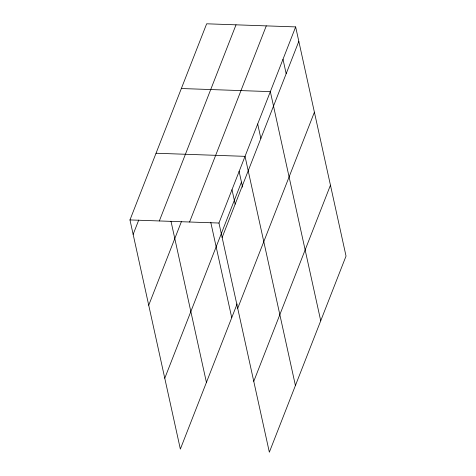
<?xml version="1.0" encoding="UTF-8"?>
<svg xmlns="http://www.w3.org/2000/svg" width="476" height="476" viewBox="0 0 476 476"><rect width="100%" height="100%" fill="white"/><g stroke="black" fill="none" stroke-linecap="round" stroke-linejoin="round"><path stroke-width="0.71" d="M237.119 303.92L180.35 449.094L129.966 219.93L206.655 23.8L295.65 26.906L346.034 256.07L269.345 452.2L218.96 223.03L295.65 26.906M133.143 234.37L138.73 220.079M159.335 220.953L236.019 24.823M148.72 305.229L181.523 221.334M189.591 222.006L266.28 25.883M164.773 378.236L241.457 182.106M222.137 237.476L298.821 41.347M237.714 308.335L314.404 112.205M253.767 381.341L330.451 185.212M181.344 88.524L270.338 91.624L320.729 320.794M156.039 153.242L245.033 156.348L295.417 385.518M129.966 219.93L218.96 223.03M282.994 59.268L286.171 73.709M257.689 123.986L260.86 138.427M239.077 171.265L242.576 187.169M231.996 189.692L235.174 204.133M210.749 222.256L231.735 317.688M170.979 221.191L206.423 382.412"/></g></svg>
